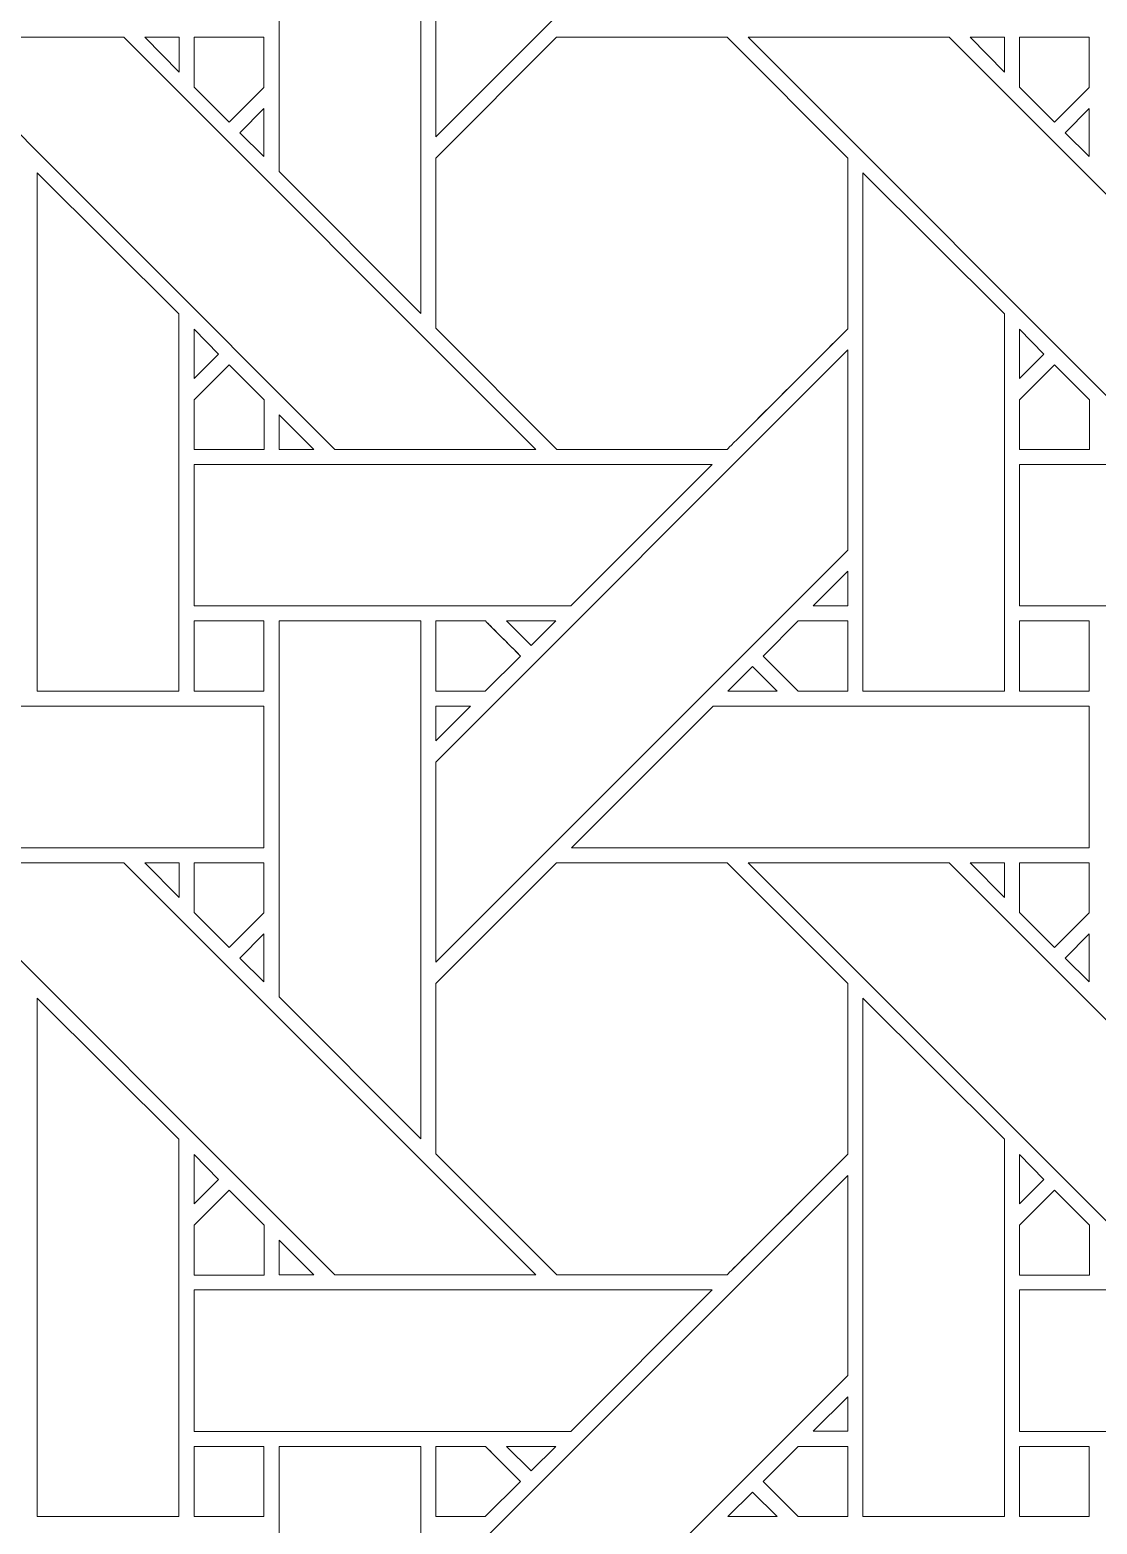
# Model space of a CAD drawing. Header units: inches. Extents: x 4.4 to 20.4, y 1.1 to 17.1.
# Drawn here: x 11.205 to 12.432, y 8.097 to 9.815 of the extents above; entities that cross this region are included whole.
import ezdxf

# ---------------------------------------------------------------- set-up
doc = ezdxf.new("R2010")
doc.units = ezdxf.units.IN
doc.header["$MEASUREMENT"] = 0
doc.layers.add('Design', color=7, linetype='Continuous', lineweight=0)

msp = doc.modelspace()

# ---------------------------------------------------------------- linework, layer by layer
at = {"layer": 'Design'}
for points, knots in [([(12.3829, 17.0948), (7.9646, 17.0948), (4.3829, 13.513), (4.3829, 9.0948), (4.3829, 4.6765), (7.9646, 1.0948), (12.3829, 1.0948), (16.8011, 1.0948), (20.3829, 4.6765), (20.3829, 9.0948), (20.3829, 13.513), (16.8011, 17.0948), (12.3829, 17.0948)], [0, 0, 0, 0, 1, 1, 1, 2, 2, 2, 3, 3, 3, 4, 4, 4, 4]), ([(12.3829, 16.2388), (8.4373, 16.2388), (5.2388, 13.0403), (5.2388, 9.0948), (5.2388, 5.1492), (8.4373, 1.9507), (12.3829, 1.9507), (16.3284, 1.9507), (19.5269, 5.1492), (19.5269, 9.0948), (19.5269, 13.0403), (16.3284, 16.2388), (12.3829, 16.2388)], [0, 0, 0, 0, 1, 1, 1, 2, 2, 2, 3, 3, 3, 4, 4, 4, 4]), ([(12.1453, 10.1654), (12.1453, 10.1654), (11.6717, 9.6917), (11.6717, 9.6917), (11.6717, 9.6917), (11.6717, 9.9218), (11.6717, 9.9218), (11.6717, 9.9218), (12.1453, 10.3954), (12.1453, 10.3954), (12.1453, 10.3954), (12.1453, 10.1654), (12.1453, 10.1654)], [0, 0, 0, 0, 1, 1, 1, 2, 2, 2, 3, 3, 3, 4, 4, 4, 4]), ([(11.4916, 9.6517), (11.4916, 9.6517), (11.4916, 10.0839), (11.4916, 10.0839), (11.4916, 10.0839), (11.6545, 10.0839), (11.6545, 10.0839), (11.6545, 10.0839), (11.6545, 9.4888), (11.6545, 9.4888), (11.6545, 9.4888), (11.4916, 9.6517), (11.4916, 9.6517)], [0, 0, 0, 0, 1, 1, 1, 2, 2, 2, 3, 3, 3, 4, 4, 4, 4]), ([(11.0821, 9.8061), (11.0821, 9.8061), (11.313, 9.8061), (11.313, 9.8061), (11.313, 9.8061), (11.7867, 9.3324), (11.7867, 9.3324), (11.7867, 9.3324), (11.5556, 9.3324), (11.5556, 9.3324), (11.5556, 9.3324), (11.0821, 9.8061), (11.0821, 9.8061)], [0, 0, 0, 0, 1, 1, 1, 2, 2, 2, 3, 3, 3, 4, 4, 4, 4]), ([(11.3766, 9.8061), (11.3766, 9.8061), (11.3766, 9.7662), (11.3766, 9.7662), (11.3766, 9.7662), (11.3372, 9.8061), (11.3372, 9.8061), (11.3372, 9.8061), (11.3766, 9.8061), (11.3766, 9.8061)], [0, 0, 0, 0, 1, 1, 1, 2, 2, 2, 3, 3, 3, 3]), ([(11.474, 9.8061), (11.474, 9.8061), (11.474, 9.7485), (11.474, 9.7485), (11.474, 9.7485), (11.4341, 9.7085), (11.4341, 9.7085), (11.4341, 9.7085), (11.3938, 9.7489), (11.3938, 9.7489), (11.3938, 9.7489), (11.3938, 9.8061), (11.3938, 9.8061), (11.3938, 9.8061), (11.474, 9.8061), (11.474, 9.8061)], [0, 0, 0, 0, 1, 1, 1, 2, 2, 2, 3, 3, 3, 4, 4, 4, 5, 5, 5, 5]), ([(11.4341, 9.7085), (11.4341, 9.7085), (11.3938, 9.7489), (11.3938, 9.7489), (11.3938, 9.7489), (11.3938, 9.8061), (11.3938, 9.8061), (11.3938, 9.8061), (11.474, 9.8061), (11.474, 9.8061), (11.474, 9.8061), (11.474, 9.7485), (11.474, 9.7485), (11.474, 9.7485), (11.4341, 9.7085), (11.4341, 9.7085)], [0, 0, 0, 0, 1, 1, 1, 2, 2, 2, 3, 3, 3, 4, 4, 4, 5, 5, 5, 5]), ([(12.0066, 9.3324), (12.0066, 9.3324), (11.8109, 9.3324), (11.8109, 9.3324), (11.8109, 9.3324), (11.6717, 9.4717), (11.6717, 9.4717), (11.6717, 9.4717), (11.6717, 9.6673), (11.6717, 9.6673), (11.6717, 9.6673), (11.8104, 9.8061), (11.8104, 9.8061), (11.8104, 9.8061), (12.0066, 9.8061), (12.0066, 9.8061), (12.0066, 9.8061), (12.1453, 9.6673), (12.1453, 9.6673), (12.1453, 9.6673), (12.1453, 9.4711), (12.1453, 9.4711), (12.1275, 9.4532), (12.0156, 9.3414), (12.0066, 9.3324)], [0, 0, 0, 0, 1, 1, 1, 2, 2, 2, 3, 3, 3, 4, 4, 4, 5, 5, 5, 6, 6, 6, 7, 7, 7, 8, 8, 8, 8]), ([(12.1453, 9.4711), (12.1274, 9.4531), (12.0155, 9.3414), (12.0066, 9.3324), (12.0066, 9.3324), (11.8109, 9.3324), (11.8109, 9.3324), (11.8109, 9.3324), (11.6717, 9.4717), (11.6717, 9.4717), (11.6717, 9.4717), (11.6717, 9.6673), (11.6717, 9.6673), (11.6717, 9.6673), (11.8104, 9.8061), (11.8104, 9.8061), (11.8104, 9.8061), (12.0066, 9.8061), (12.0066, 9.8061), (12.0066, 9.8061), (12.1453, 9.6673), (12.1453, 9.6673), (12.1453, 9.6673), (12.1453, 9.4711), (12.1453, 9.4711)], [0, 0, 0, 0, 1, 1, 1, 2, 2, 2, 3, 3, 3, 4, 4, 4, 5, 5, 5, 6, 6, 6, 7, 7, 7, 8, 8, 8, 8]), ([(12.7354, 9.3324), (12.7354, 9.3324), (12.5044, 9.3324), (12.5044, 9.3324), (12.5044, 9.3324), (12.0308, 9.8061), (12.0308, 9.8061), (12.0308, 9.8061), (12.2618, 9.8061), (12.2618, 9.8061), (12.2618, 9.8061), (12.7354, 9.3324), (12.7354, 9.3324)], [0, 0, 0, 0, 1, 1, 1, 2, 2, 2, 3, 3, 3, 4, 4, 4, 4]), ([(12.2859, 9.8061), (12.2859, 9.8061), (12.3253, 9.8061), (12.3253, 9.8061), (12.3253, 9.8061), (12.3253, 9.7662), (12.3253, 9.7662), (12.3253, 9.7662), (12.2859, 9.8061), (12.2859, 9.8061)], [0, 0, 0, 0, 1, 1, 1, 2, 2, 2, 3, 3, 3, 3]), ([(12.4228, 9.8061), (12.4228, 9.8061), (12.4228, 9.7485), (12.4228, 9.7485), (12.4228, 9.7485), (12.3828, 9.7085), (12.3828, 9.7085), (12.3828, 9.7085), (12.3425, 9.7489), (12.3425, 9.7489), (12.3425, 9.7489), (12.3425, 9.8061), (12.3425, 9.8061), (12.3425, 9.8061), (12.4228, 9.8061), (12.4228, 9.8061)], [0, 0, 0, 0, 1, 1, 1, 2, 2, 2, 3, 3, 3, 4, 4, 4, 5, 5, 5, 5]), ([(12.4228, 9.7485), (12.4228, 9.7485), (12.3828, 9.7085), (12.3828, 9.7085), (12.3828, 9.7085), (12.3425, 9.7489), (12.3425, 9.7489), (12.3425, 9.7489), (12.3425, 9.8061), (12.3425, 9.8061), (12.3425, 9.8061), (12.4228, 9.8061), (12.4228, 9.8061), (12.4228, 9.8061), (12.4228, 9.7485), (12.4228, 9.7485)], [0, 0, 0, 0, 1, 1, 1, 2, 2, 2, 3, 3, 3, 4, 4, 4, 5, 5, 5, 5]), ([(11.4741, 9.7242), (11.4741, 9.7242), (11.4741, 9.6691), (11.4741, 9.6691), (11.4741, 9.6691), (11.4463, 9.6964), (11.4463, 9.6964), (11.4463, 9.6964), (11.4741, 9.7242), (11.4741, 9.7242)], [0, 0, 0, 0, 1, 1, 1, 2, 2, 2, 3, 3, 3, 3]), ([(12.4228, 9.7242), (12.4228, 9.7242), (12.4228, 9.6691), (12.4228, 9.6691), (12.4228, 9.6691), (12.395, 9.6964), (12.395, 9.6964), (12.395, 9.6964), (12.4228, 9.7242), (12.4228, 9.7242)], [0, 0, 0, 0, 1, 1, 1, 2, 2, 2, 3, 3, 3, 3]), ([(11.3765, 9.4881), (11.3765, 9.4881), (11.3765, 9.0544), (11.3765, 9.0544), (11.3765, 9.0544), (11.2137, 9.0544), (11.2137, 9.0544), (11.2137, 9.0544), (11.2137, 9.6502), (11.2137, 9.6502), (11.2137, 9.6502), (11.3765, 9.4881), (11.3765, 9.4881)], [0, 0, 0, 0, 1, 1, 1, 2, 2, 2, 3, 3, 3, 4, 4, 4, 4]), ([(12.1625, 9.0544), (12.1625, 9.0544), (12.1625, 9.6502), (12.1625, 9.6502), (12.1625, 9.6502), (12.3252, 9.4881), (12.3252, 9.4881), (12.3252, 9.4881), (12.3252, 9.0544), (12.3252, 9.0544), (12.3252, 9.0544), (12.1625, 9.0544), (12.1625, 9.0544)], [0, 0, 0, 0, 1, 1, 1, 2, 2, 2, 3, 3, 3, 4, 4, 4, 4]), ([(11.422, 9.442), (11.422, 9.442), (11.3938, 9.4138), (11.3938, 9.4138), (11.3938, 9.4138), (11.3938, 9.4706), (11.3938, 9.4706), (11.3938, 9.4706), (11.422, 9.442), (11.422, 9.442)], [0, 0, 0, 0, 1, 1, 1, 2, 2, 2, 3, 3, 3, 3]), ([(12.3425, 9.4138), (12.3425, 9.4138), (12.3425, 9.4706), (12.3425, 9.4706), (12.3425, 9.4706), (12.3707, 9.442), (12.3707, 9.442), (12.3707, 9.442), (12.3425, 9.4138), (12.3425, 9.4138)], [0, 0, 0, 0, 1, 1, 1, 2, 2, 2, 3, 3, 3, 3]), ([(12.1453, 9.2166), (12.1453, 9.2166), (11.6717, 8.743), (11.6717, 8.743), (11.6717, 8.743), (11.6717, 8.9731), (11.6717, 8.9731), (11.6717, 8.9731), (12.1453, 9.4467), (12.1453, 9.4467), (12.1453, 9.4467), (12.1453, 9.2166), (12.1453, 9.2166)], [0, 0, 0, 0, 1, 1, 1, 2, 2, 2, 3, 3, 3, 4, 4, 4, 4]), ([(11.3938, 9.3322), (11.3938, 9.3322), (11.3938, 9.3895), (11.3938, 9.3895), (11.3938, 9.3895), (11.4341, 9.4298), (11.4341, 9.4298), (11.4341, 9.4298), (11.4745, 9.3895), (11.4745, 9.3895), (11.4745, 9.3895), (11.4745, 9.3322), (11.4745, 9.3322), (11.4745, 9.3322), (11.3938, 9.3322), (11.3938, 9.3322)], [0, 0, 0, 0, 1, 1, 1, 2, 2, 2, 3, 3, 3, 4, 4, 4, 5, 5, 5, 5]), ([(11.3938, 9.3895), (11.3938, 9.3895), (11.4341, 9.4298), (11.4341, 9.4298), (11.4341, 9.4298), (11.4745, 9.3895), (11.4745, 9.3895), (11.4745, 9.3895), (11.4745, 9.3322), (11.4745, 9.3322), (11.4745, 9.3322), (11.3938, 9.3322), (11.3938, 9.3322), (11.3938, 9.3322), (11.3938, 9.3895), (11.3938, 9.3895)], [0, 0, 0, 0, 1, 1, 1, 2, 2, 2, 3, 3, 3, 4, 4, 4, 5, 5, 5, 5]), ([(12.3425, 9.3322), (12.3425, 9.3322), (12.3425, 9.3895), (12.3425, 9.3895), (12.3425, 9.3895), (12.3829, 9.4298), (12.3829, 9.4298), (12.3829, 9.4298), (12.4232, 9.3895), (12.4232, 9.3895), (12.4232, 9.3895), (12.4232, 9.3322), (12.4232, 9.3322), (12.4232, 9.3322), (12.3425, 9.3322), (12.3425, 9.3322)], [0, 0, 0, 0, 1, 1, 1, 2, 2, 2, 3, 3, 3, 4, 4, 4, 5, 5, 5, 5]), ([(12.3829, 9.4298), (12.3829, 9.4298), (12.4232, 9.3895), (12.4232, 9.3895), (12.4232, 9.3895), (12.4232, 9.3322), (12.4232, 9.3322), (12.4232, 9.3322), (12.3425, 9.3322), (12.3425, 9.3322), (12.3425, 9.3322), (12.3425, 9.3895), (12.3425, 9.3895), (12.3425, 9.3895), (12.3829, 9.4298), (12.3829, 9.4298)], [0, 0, 0, 0, 1, 1, 1, 2, 2, 2, 3, 3, 3, 4, 4, 4, 5, 5, 5, 5]), ([(11.5314, 9.3324), (11.5314, 9.3324), (11.4917, 9.3324), (11.4917, 9.3324), (11.4917, 9.3324), (11.4917, 9.3722), (11.4917, 9.3722), (11.4917, 9.3722), (11.5314, 9.3324), (11.5314, 9.3324)], [0, 0, 0, 0, 1, 1, 1, 2, 2, 2, 3, 3, 3, 3]), ([(11.3938, 9.1525), (11.3938, 9.1525), (11.3938, 9.3152), (11.3938, 9.3152), (11.3938, 9.3152), (11.9895, 9.3152), (11.9895, 9.3152), (11.9895, 9.3152), (11.8268, 9.1525), (11.8268, 9.1525), (11.8268, 9.1525), (11.3938, 9.1525), (11.3938, 9.1525)], [0, 0, 0, 0, 1, 1, 1, 2, 2, 2, 3, 3, 3, 4, 4, 4, 4]), ([(12.7755, 9.1525), (12.7755, 9.1525), (12.3425, 9.1525), (12.3425, 9.1525), (12.3425, 9.1525), (12.3425, 9.3152), (12.3425, 9.3152), (12.3425, 9.3152), (12.9382, 9.3152), (12.9382, 9.3152), (12.9382, 9.3152), (12.7755, 9.1525), (12.7755, 9.1525)], [0, 0, 0, 0, 1, 1, 1, 2, 2, 2, 3, 3, 3, 4, 4, 4, 4]), ([(12.1056, 9.1525), (12.1056, 9.1525), (12.1453, 9.1923), (12.1453, 9.1923), (12.1453, 9.1923), (12.1453, 9.1525), (12.1453, 9.1525), (12.1453, 9.1525), (12.1056, 9.1525), (12.1056, 9.1525)], [0, 0, 0, 0, 1, 1, 1, 2, 2, 2, 3, 3, 3, 3]), ([(11.474, 9.0544), (11.474, 9.0544), (11.3938, 9.0544), (11.3938, 9.0544), (11.3938, 9.0544), (11.3938, 9.1352), (11.3938, 9.1352), (11.3938, 9.1352), (11.474, 9.1352), (11.474, 9.1352), (11.474, 9.1352), (11.474, 9.0544), (11.474, 9.0544)], [0, 0, 0, 0, 1, 1, 1, 2, 2, 2, 3, 3, 3, 4, 4, 4, 4]), ([(11.3938, 9.1352), (11.3938, 9.1352), (11.474, 9.1352), (11.474, 9.1352), (11.474, 9.1352), (11.474, 9.0544), (11.474, 9.0544), (11.474, 9.0544), (11.3938, 9.0544), (11.3938, 9.0544), (11.3938, 9.0544), (11.3938, 9.1352), (11.3938, 9.1352)], [0, 0, 0, 0, 1, 1, 1, 2, 2, 2, 3, 3, 3, 4, 4, 4, 4]), ([(11.6545, 9.1352), (11.6545, 9.1352), (11.6545, 8.5401), (11.6545, 8.5401), (11.6545, 8.5401), (11.4916, 8.703), (11.4916, 8.703), (11.4916, 8.703), (11.4916, 9.1352), (11.4916, 9.1352), (11.4916, 9.1352), (11.6545, 9.1352), (11.6545, 9.1352)], [0, 0, 0, 0, 1, 1, 1, 2, 2, 2, 3, 3, 3, 4, 4, 4, 4]), ([(11.6717, 9.0544), (11.6717, 9.0544), (11.6717, 9.1352), (11.6717, 9.1352), (11.6717, 9.1352), (11.7287, 9.1352), (11.7287, 9.1352), (11.7339, 9.1301), (11.7646, 9.0993), (11.7691, 9.0948), (11.7691, 9.0948), (11.7286, 9.0544), (11.7286, 9.0544), (11.7286, 9.0544), (11.6717, 9.0544), (11.6717, 9.0544)], [0, 0, 0, 0, 1, 1, 1, 2, 2, 2, 3, 3, 3, 4, 4, 4, 5, 5, 5, 5]), ([(11.7691, 9.0948), (11.7691, 9.0948), (11.7286, 9.0544), (11.7286, 9.0544), (11.7286, 9.0544), (11.6717, 9.0544), (11.6717, 9.0544), (11.6717, 9.0544), (11.6717, 9.1352), (11.6717, 9.1352), (11.6717, 9.1352), (11.7287, 9.1352), (11.7287, 9.1352), (11.7341, 9.1298), (11.7691, 9.0948), (11.7691, 9.0948)], [0, 0, 0, 0, 1, 1, 1, 2, 2, 2, 3, 3, 3, 4, 4, 4, 5, 5, 5, 5]), ([(11.7531, 9.1352), (11.7531, 9.1352), (11.8096, 9.1352), (11.8096, 9.1352), (11.8096, 9.1352), (11.7813, 9.107), (11.7813, 9.107), (11.7813, 9.107), (11.7531, 9.1352), (11.7531, 9.1352)], [0, 0, 0, 0, 1, 1, 1, 2, 2, 2, 3, 3, 3, 3]), ([(12.0882, 9.0544), (12.0882, 9.0544), (12.0479, 9.0948), (12.0479, 9.0948), (12.0479, 9.0948), (12.0883, 9.1352), (12.0883, 9.1352), (12.0883, 9.1352), (12.1453, 9.1352), (12.1453, 9.1352), (12.1453, 9.1352), (12.1453, 9.0544), (12.1453, 9.0544), (12.1453, 9.0544), (12.0882, 9.0544), (12.0882, 9.0544)], [0, 0, 0, 0, 1, 1, 1, 2, 2, 2, 3, 3, 3, 4, 4, 4, 5, 5, 5, 5]), ([(12.1453, 9.1352), (12.1453, 9.1352), (12.1453, 9.0544), (12.1453, 9.0544), (12.1453, 9.0544), (12.0882, 9.0544), (12.0882, 9.0544), (12.0882, 9.0544), (12.0479, 9.0948), (12.0479, 9.0948), (12.0479, 9.0948), (12.0883, 9.1352), (12.0883, 9.1352), (12.0883, 9.1352), (12.1453, 9.1352), (12.1453, 9.1352)], [0, 0, 0, 0, 1, 1, 1, 2, 2, 2, 3, 3, 3, 4, 4, 4, 5, 5, 5, 5]), ([(12.3425, 9.1352), (12.3425, 9.1352), (12.4228, 9.1352), (12.4228, 9.1352), (12.4228, 9.1352), (12.4228, 9.0544), (12.4228, 9.0544), (12.4228, 9.0544), (12.3425, 9.0544), (12.3425, 9.0544), (12.3425, 9.0544), (12.3425, 9.1352), (12.3425, 9.1352)], [0, 0, 0, 0, 1, 1, 1, 2, 2, 2, 3, 3, 3, 4, 4, 4, 4]), ([(12.3425, 9.0544), (12.3425, 9.0544), (12.3425, 9.1352), (12.3425, 9.1352), (12.3425, 9.1352), (12.4228, 9.1352), (12.4228, 9.1352), (12.4228, 9.1352), (12.4228, 9.0544), (12.4228, 9.0544), (12.4228, 9.0544), (12.3425, 9.0544), (12.3425, 9.0544)], [0, 0, 0, 0, 1, 1, 1, 2, 2, 2, 3, 3, 3, 4, 4, 4, 4]), ([(12.064, 9.0544), (12.064, 9.0544), (12.0075, 9.0544), (12.0075, 9.0544), (12.0075, 9.0544), (12.0358, 9.0827), (12.0358, 9.0827), (12.0358, 9.0827), (12.064, 9.0544), (12.064, 9.0544)], [0, 0, 0, 0, 1, 1, 1, 2, 2, 2, 3, 3, 3, 3]), ([(11.0416, 9.0373), (11.0416, 9.0373), (11.4741, 9.0373), (11.4741, 9.0373), (11.4741, 9.0373), (11.4741, 8.8745), (11.4741, 8.8745), (11.4741, 8.8745), (10.8788, 8.8745), (10.8788, 8.8745), (10.8788, 8.8745), (11.0416, 9.0373), (11.0416, 9.0373)], [0, 0, 0, 0, 1, 1, 1, 2, 2, 2, 3, 3, 3, 4, 4, 4, 4]), ([(11.7115, 9.0373), (11.7115, 9.0373), (11.6717, 8.9975), (11.6717, 8.9975), (11.6717, 8.9975), (11.6717, 9.0373), (11.6717, 9.0373), (11.6717, 9.0373), (11.7115, 9.0373), (11.7115, 9.0373)], [0, 0, 0, 0, 1, 1, 1, 2, 2, 2, 3, 3, 3, 3]), ([(12.4228, 9.0373), (12.4228, 9.0373), (12.4228, 8.8745), (12.4228, 8.8745), (12.4228, 8.8745), (11.8275, 8.8745), (11.8275, 8.8745), (11.8275, 8.8745), (11.9904, 9.0373), (11.9904, 9.0373), (11.9904, 9.0373), (12.4228, 9.0373), (12.4228, 9.0373)], [0, 0, 0, 0, 1, 1, 1, 2, 2, 2, 3, 3, 3, 4, 4, 4, 4]), ([(11.0821, 8.8573), (11.0821, 8.8573), (11.313, 8.8573), (11.313, 8.8573), (11.313, 8.8573), (11.7867, 8.3837), (11.7867, 8.3837), (11.7867, 8.3837), (11.5556, 8.3837), (11.5556, 8.3837), (11.5556, 8.3837), (11.0821, 8.8573), (11.0821, 8.8573)], [0, 0, 0, 0, 1, 1, 1, 2, 2, 2, 3, 3, 3, 4, 4, 4, 4]), ([(11.3766, 8.8573), (11.3766, 8.8573), (11.3766, 8.8175), (11.3766, 8.8175), (11.3766, 8.8175), (11.3372, 8.8573), (11.3372, 8.8573), (11.3372, 8.8573), (11.3766, 8.8573), (11.3766, 8.8573)], [0, 0, 0, 0, 1, 1, 1, 2, 2, 2, 3, 3, 3, 3]), ([(11.474, 8.8573), (11.474, 8.8573), (11.474, 8.7997), (11.474, 8.7997), (11.474, 8.7997), (11.4341, 8.7598), (11.4341, 8.7598), (11.4341, 8.7598), (11.3938, 8.8001), (11.3938, 8.8001), (11.3938, 8.8001), (11.3938, 8.8573), (11.3938, 8.8573), (11.3938, 8.8573), (11.474, 8.8573), (11.474, 8.8573)], [0, 0, 0, 0, 1, 1, 1, 2, 2, 2, 3, 3, 3, 4, 4, 4, 5, 5, 5, 5]), ([(11.4341, 8.7598), (11.4341, 8.7598), (11.3938, 8.8001), (11.3938, 8.8001), (11.3938, 8.8001), (11.3938, 8.8573), (11.3938, 8.8573), (11.3938, 8.8573), (11.474, 8.8573), (11.474, 8.8573), (11.474, 8.8573), (11.474, 8.7997), (11.474, 8.7997), (11.474, 8.7997), (11.4341, 8.7598), (11.4341, 8.7598)], [0, 0, 0, 0, 1, 1, 1, 2, 2, 2, 3, 3, 3, 4, 4, 4, 5, 5, 5, 5]), ([(12.0066, 8.3837), (12.0066, 8.3837), (11.8109, 8.3837), (11.8109, 8.3837), (11.8109, 8.3837), (11.6717, 8.5229), (11.6717, 8.5229), (11.6717, 8.5229), (11.6717, 8.7186), (11.6717, 8.7186), (11.6717, 8.7186), (11.8104, 8.8573), (11.8104, 8.8573), (11.8104, 8.8573), (12.0066, 8.8573), (12.0066, 8.8573), (12.0066, 8.8573), (12.1453, 8.7186), (12.1453, 8.7186), (12.1453, 8.7186), (12.1453, 8.5224), (12.1453, 8.5224), (12.1275, 8.5045), (12.0156, 8.3927), (12.0066, 8.3837)], [0, 0, 0, 0, 1, 1, 1, 2, 2, 2, 3, 3, 3, 4, 4, 4, 5, 5, 5, 6, 6, 6, 7, 7, 7, 8, 8, 8, 8]), ([(11.6717, 8.7186), (11.6717, 8.7186), (11.8104, 8.8573), (11.8104, 8.8573), (11.8104, 8.8573), (12.0066, 8.8573), (12.0066, 8.8573), (12.0066, 8.8573), (12.1453, 8.7186), (12.1453, 8.7186), (12.1453, 8.7186), (12.1453, 8.5224), (12.1453, 8.5224), (12.1273, 8.5043), (12.0155, 8.3926), (12.0066, 8.3837), (12.0066, 8.3837), (11.8109, 8.3837), (11.8109, 8.3837), (11.8109, 8.3837), (11.6717, 8.5229), (11.6717, 8.5229), (11.6717, 8.5229), (11.6717, 8.7186), (11.6717, 8.7186)], [0, 0, 0, 0, 1, 1, 1, 2, 2, 2, 3, 3, 3, 4, 4, 4, 5, 5, 5, 6, 6, 6, 7, 7, 7, 8, 8, 8, 8]), ([(12.0308, 8.8573), (12.0308, 8.8573), (12.2618, 8.8573), (12.2618, 8.8573), (12.2618, 8.8573), (12.7354, 8.3837), (12.7354, 8.3837), (12.7354, 8.3837), (12.5044, 8.3837), (12.5044, 8.3837), (12.5044, 8.3837), (12.0308, 8.8573), (12.0308, 8.8573)], [0, 0, 0, 0, 1, 1, 1, 2, 2, 2, 3, 3, 3, 4, 4, 4, 4]), ([(12.3253, 8.8573), (12.3253, 8.8573), (12.3253, 8.8175), (12.3253, 8.8175), (12.3253, 8.8175), (12.2859, 8.8573), (12.2859, 8.8573), (12.2859, 8.8573), (12.3253, 8.8573), (12.3253, 8.8573)], [0, 0, 0, 0, 1, 1, 1, 2, 2, 2, 3, 3, 3, 3]), ([(12.4228, 8.8573), (12.4228, 8.8573), (12.4228, 8.7997), (12.4228, 8.7997), (12.4228, 8.7997), (12.3828, 8.7598), (12.3828, 8.7598), (12.3828, 8.7598), (12.3425, 8.8001), (12.3425, 8.8001), (12.3425, 8.8001), (12.3425, 8.8573), (12.3425, 8.8573), (12.3425, 8.8573), (12.4228, 8.8573), (12.4228, 8.8573)], [0, 0, 0, 0, 1, 1, 1, 2, 2, 2, 3, 3, 3, 4, 4, 4, 5, 5, 5, 5]), ([(12.3828, 8.7598), (12.3828, 8.7598), (12.3425, 8.8001), (12.3425, 8.8001), (12.3425, 8.8001), (12.3425, 8.8573), (12.3425, 8.8573), (12.3425, 8.8573), (12.4228, 8.8573), (12.4228, 8.8573), (12.4228, 8.8573), (12.4228, 8.7997), (12.4228, 8.7997), (12.4228, 8.7997), (12.3828, 8.7598), (12.3828, 8.7598)], [0, 0, 0, 0, 1, 1, 1, 2, 2, 2, 3, 3, 3, 4, 4, 4, 5, 5, 5, 5]), ([(11.4741, 8.7755), (11.4741, 8.7755), (11.4741, 8.7203), (11.4741, 8.7203), (11.4741, 8.7203), (11.4463, 8.7477), (11.4463, 8.7477), (11.4463, 8.7477), (11.4741, 8.7755), (11.4741, 8.7755)], [0, 0, 0, 0, 1, 1, 1, 2, 2, 2, 3, 3, 3, 3]), ([(12.4228, 8.7755), (12.4228, 8.7755), (12.4228, 8.7203), (12.4228, 8.7203), (12.4228, 8.7203), (12.395, 8.7477), (12.395, 8.7477), (12.395, 8.7477), (12.4228, 8.7755), (12.4228, 8.7755)], [0, 0, 0, 0, 1, 1, 1, 2, 2, 2, 3, 3, 3, 3]), ([(11.3765, 8.5394), (11.3765, 8.5394), (11.3765, 8.1057), (11.3765, 8.1057), (11.3765, 8.1057), (11.2137, 8.1057), (11.2137, 8.1057), (11.2137, 8.1057), (11.2137, 8.7015), (11.2137, 8.7015), (11.2137, 8.7015), (11.3765, 8.5394), (11.3765, 8.5394)], [0, 0, 0, 0, 1, 1, 1, 2, 2, 2, 3, 3, 3, 4, 4, 4, 4]), ([(12.3252, 8.5394), (12.3252, 8.5394), (12.3252, 8.1057), (12.3252, 8.1057), (12.3252, 8.1057), (12.1625, 8.1057), (12.1625, 8.1057), (12.1625, 8.1057), (12.1625, 8.7015), (12.1625, 8.7015), (12.1625, 8.7015), (12.3252, 8.5394), (12.3252, 8.5394)], [0, 0, 0, 0, 1, 1, 1, 2, 2, 2, 3, 3, 3, 4, 4, 4, 4]), ([(11.422, 8.4933), (11.422, 8.4933), (11.3938, 8.4651), (11.3938, 8.4651), (11.3938, 8.4651), (11.3938, 8.5219), (11.3938, 8.5219), (11.3938, 8.5219), (11.422, 8.4933), (11.422, 8.4933)], [0, 0, 0, 0, 1, 1, 1, 2, 2, 2, 3, 3, 3, 3]), ([(12.3425, 8.4651), (12.3425, 8.4651), (12.3425, 8.5219), (12.3425, 8.5219), (12.3425, 8.5219), (12.3707, 8.4933), (12.3707, 8.4933), (12.3707, 8.4933), (12.3425, 8.4651), (12.3425, 8.4651)], [0, 0, 0, 0, 1, 1, 1, 2, 2, 2, 3, 3, 3, 3]), ([(11.6717, 8.0244), (11.6717, 8.0244), (12.1453, 8.498), (12.1453, 8.498), (12.1453, 8.498), (12.1453, 8.2679), (12.1453, 8.2679), (12.1453, 8.2679), (11.6717, 7.7943), (11.6717, 7.7943), (11.6717, 7.7943), (11.6717, 8.0244), (11.6717, 8.0244)], [0, 0, 0, 0, 1, 1, 1, 2, 2, 2, 3, 3, 3, 4, 4, 4, 4]), ([(11.3938, 8.3834), (11.3938, 8.3834), (11.3938, 8.4407), (11.3938, 8.4407), (11.3938, 8.4407), (11.4341, 8.4811), (11.4341, 8.4811), (11.4341, 8.4811), (11.4745, 8.4407), (11.4745, 8.4407), (11.4745, 8.4407), (11.4745, 8.3834), (11.4745, 8.3834), (11.4745, 8.3834), (11.3938, 8.3834), (11.3938, 8.3834)], [0, 0, 0, 0, 1, 1, 1, 2, 2, 2, 3, 3, 3, 4, 4, 4, 5, 5, 5, 5]), ([(11.3938, 8.4407), (11.3938, 8.4407), (11.4341, 8.4811), (11.4341, 8.4811), (11.4341, 8.4811), (11.4745, 8.4407), (11.4745, 8.4407), (11.4745, 8.4407), (11.4745, 8.3834), (11.4745, 8.3834), (11.4745, 8.3834), (11.3938, 8.3834), (11.3938, 8.3834), (11.3938, 8.3834), (11.3938, 8.4407), (11.3938, 8.4407)], [0, 0, 0, 0, 1, 1, 1, 2, 2, 2, 3, 3, 3, 4, 4, 4, 5, 5, 5, 5]), ([(12.3425, 8.3834), (12.3425, 8.3834), (12.3425, 8.4407), (12.3425, 8.4407), (12.3425, 8.4407), (12.3829, 8.4811), (12.3829, 8.4811), (12.3829, 8.4811), (12.4232, 8.4407), (12.4232, 8.4407), (12.4232, 8.4407), (12.4232, 8.3834), (12.4232, 8.3834), (12.4232, 8.3834), (12.3425, 8.3834), (12.3425, 8.3834)], [0, 0, 0, 0, 1, 1, 1, 2, 2, 2, 3, 3, 3, 4, 4, 4, 5, 5, 5, 5]), ([(12.3829, 8.4811), (12.3829, 8.4811), (12.4232, 8.4407), (12.4232, 8.4407), (12.4232, 8.4407), (12.4232, 8.3834), (12.4232, 8.3834), (12.4232, 8.3834), (12.3425, 8.3834), (12.3425, 8.3834), (12.3425, 8.3834), (12.3425, 8.4407), (12.3425, 8.4407), (12.3425, 8.4407), (12.3829, 8.4811), (12.3829, 8.4811)], [0, 0, 0, 0, 1, 1, 1, 2, 2, 2, 3, 3, 3, 4, 4, 4, 5, 5, 5, 5]), ([(11.5314, 8.3837), (11.5314, 8.3837), (11.4917, 8.3837), (11.4917, 8.3837), (11.4917, 8.3837), (11.4917, 8.4235), (11.4917, 8.4235), (11.4917, 8.4235), (11.5314, 8.3837), (11.5314, 8.3837)], [0, 0, 0, 0, 1, 1, 1, 2, 2, 2, 3, 3, 3, 3]), ([(11.3938, 8.2037), (11.3938, 8.2037), (11.3938, 8.3664), (11.3938, 8.3664), (11.3938, 8.3664), (11.9895, 8.3664), (11.9895, 8.3664), (11.9895, 8.3664), (11.8268, 8.2037), (11.8268, 8.2037), (11.8268, 8.2037), (11.3938, 8.2037), (11.3938, 8.2037)], [0, 0, 0, 0, 1, 1, 1, 2, 2, 2, 3, 3, 3, 4, 4, 4, 4]), ([(12.3425, 8.2037), (12.3425, 8.2037), (12.3425, 8.3664), (12.3425, 8.3664), (12.3425, 8.3664), (12.9383, 8.3664), (12.9383, 8.3664), (12.9383, 8.3664), (12.7755, 8.2037), (12.7755, 8.2037), (12.7755, 8.2037), (12.3425, 8.2037), (12.3425, 8.2037)], [0, 0, 0, 0, 1, 1, 1, 2, 2, 2, 3, 3, 3, 4, 4, 4, 4]), ([(12.1056, 8.2038), (12.1056, 8.2038), (12.1453, 8.2435), (12.1453, 8.2435), (12.1453, 8.2435), (12.1453, 8.2038), (12.1453, 8.2038), (12.1453, 8.2038), (12.1056, 8.2038), (12.1056, 8.2038)], [0, 0, 0, 0, 1, 1, 1, 2, 2, 2, 3, 3, 3, 3]), ([(11.474, 8.1057), (11.474, 8.1057), (11.3938, 8.1057), (11.3938, 8.1057), (11.3938, 8.1057), (11.3938, 8.1865), (11.3938, 8.1865), (11.3938, 8.1865), (11.474, 8.1865), (11.474, 8.1865), (11.474, 8.1865), (11.474, 8.1057), (11.474, 8.1057)], [0, 0, 0, 0, 1, 1, 1, 2, 2, 2, 3, 3, 3, 4, 4, 4, 4]), ([(11.3938, 8.1865), (11.3938, 8.1865), (11.474, 8.1865), (11.474, 8.1865), (11.474, 8.1865), (11.474, 8.1057), (11.474, 8.1057), (11.474, 8.1057), (11.3938, 8.1057), (11.3938, 8.1057), (11.3938, 8.1057), (11.3938, 8.1865), (11.3938, 8.1865)], [0, 0, 0, 0, 1, 1, 1, 2, 2, 2, 3, 3, 3, 4, 4, 4, 4]), ([(11.6545, 8.1865), (11.6545, 8.1865), (11.6545, 7.5914), (11.6545, 7.5914), (11.6545, 7.5914), (11.4916, 7.7543), (11.4916, 7.7543), (11.4916, 7.7543), (11.4916, 8.1865), (11.4916, 8.1865), (11.4916, 8.1865), (11.6545, 8.1865), (11.6545, 8.1865)], [0, 0, 0, 0, 1, 1, 1, 2, 2, 2, 3, 3, 3, 4, 4, 4, 4]), ([(11.6717, 8.1057), (11.6717, 8.1057), (11.6717, 8.1865), (11.6717, 8.1865), (11.6717, 8.1865), (11.7287, 8.1865), (11.7287, 8.1865), (11.7339, 8.1813), (11.7646, 8.1505), (11.7691, 8.1461), (11.7691, 8.1461), (11.7286, 8.1057), (11.7286, 8.1057), (11.7286, 8.1057), (11.6717, 8.1057), (11.6717, 8.1057)], [0, 0, 0, 0, 1, 1, 1, 2, 2, 2, 3, 3, 3, 4, 4, 4, 5, 5, 5, 5]), ([(11.6717, 8.1865), (11.6717, 8.1865), (11.7287, 8.1865), (11.7287, 8.1865), (11.734, 8.1812), (11.7648, 8.1503), (11.7691, 8.1461), (11.7691, 8.1461), (11.7286, 8.1057), (11.7286, 8.1057), (11.7286, 8.1057), (11.6717, 8.1057), (11.6717, 8.1057), (11.6717, 8.1057), (11.6717, 8.1865), (11.6717, 8.1865)], [0, 0, 0, 0, 1, 1, 1, 2, 2, 2, 3, 3, 3, 4, 4, 4, 5, 5, 5, 5]), ([(11.8096, 8.1865), (11.8096, 8.1865), (11.7813, 8.1583), (11.7813, 8.1583), (11.7813, 8.1583), (11.7531, 8.1865), (11.7531, 8.1865), (11.7531, 8.1865), (11.8096, 8.1865), (11.8096, 8.1865)], [0, 0, 0, 0, 1, 1, 1, 2, 2, 2, 3, 3, 3, 3]), ([(12.0882, 8.1057), (12.0882, 8.1057), (12.0479, 8.1461), (12.0479, 8.1461), (12.0479, 8.1461), (12.0883, 8.1865), (12.0883, 8.1865), (12.0883, 8.1865), (12.1453, 8.1865), (12.1453, 8.1865), (12.1453, 8.1865), (12.1453, 8.1057), (12.1453, 8.1057), (12.1453, 8.1057), (12.0882, 8.1057), (12.0882, 8.1057)], [0, 0, 0, 0, 1, 1, 1, 2, 2, 2, 3, 3, 3, 4, 4, 4, 5, 5, 5, 5]), ([(12.0479, 8.1461), (12.0479, 8.1461), (12.0883, 8.1865), (12.0883, 8.1865), (12.0883, 8.1865), (12.1453, 8.1865), (12.1453, 8.1865), (12.1453, 8.1865), (12.1453, 8.1057), (12.1453, 8.1057), (12.1453, 8.1057), (12.0882, 8.1057), (12.0882, 8.1057), (12.0882, 8.1057), (12.0479, 8.1461), (12.0479, 8.1461)], [0, 0, 0, 0, 1, 1, 1, 2, 2, 2, 3, 3, 3, 4, 4, 4, 5, 5, 5, 5]), ([(12.3425, 8.1865), (12.3425, 8.1865), (12.4228, 8.1865), (12.4228, 8.1865), (12.4228, 8.1865), (12.4228, 8.1057), (12.4228, 8.1057), (12.4228, 8.1057), (12.3425, 8.1057), (12.3425, 8.1057), (12.3425, 8.1057), (12.3425, 8.1865), (12.3425, 8.1865)], [0, 0, 0, 0, 1, 1, 1, 2, 2, 2, 3, 3, 3, 4, 4, 4, 4]), ([(12.3425, 8.1865), (12.3425, 8.1865), (12.4228, 8.1865), (12.4228, 8.1865), (12.4228, 8.1865), (12.4228, 8.1057), (12.4228, 8.1057), (12.4228, 8.1057), (12.3425, 8.1057), (12.3425, 8.1057), (12.3425, 8.1057), (12.3425, 8.1865), (12.3425, 8.1865)], [0, 0, 0, 0, 1, 1, 1, 2, 2, 2, 3, 3, 3, 4, 4, 4, 4]), ([(12.064, 8.1057), (12.064, 8.1057), (12.0075, 8.1057), (12.0075, 8.1057), (12.0075, 8.1057), (12.0358, 8.1339), (12.0358, 8.1339), (12.0358, 8.1339), (12.064, 8.1057), (12.064, 8.1057)], [0, 0, 0, 0, 1, 1, 1, 2, 2, 2, 3, 3, 3, 3])]:
    msp.add_open_spline(points, degree=3, knots=knots, dxfattribs=at)

doc.saveas('drawing.dxf')
